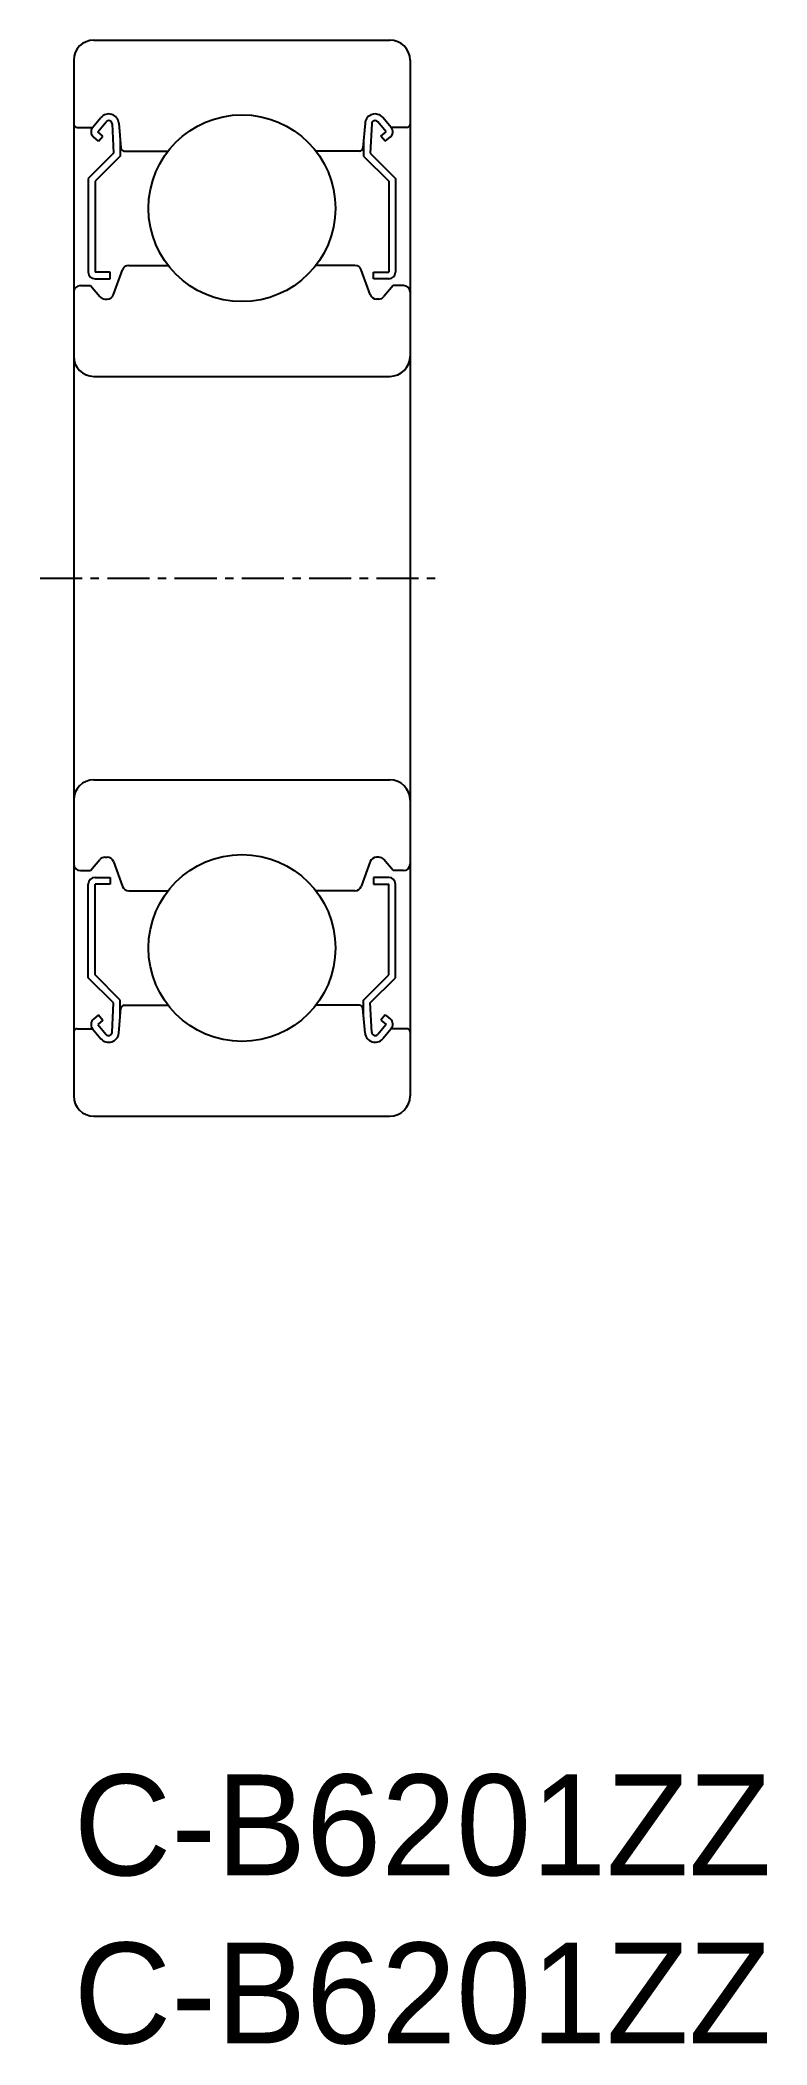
# Model space of a CAD drawing. Extents: x -1 to 20.6, y -8 to 51.6.
import ezdxf

# ---------------------------------------------------------------- set-up
doc = ezdxf.new("R2010")
doc.units = 0
doc.linetypes.add('CENTER', pattern=[2, 1.25, -0.25, 0.25, -0.25])
doc.layers.get('0').update_dxf_attribs({"linetype": 'CONTINUOUS'})
doc.layers.add('CENTER', color=1, linetype='CENTER')

msp = doc.modelspace()

# ---------------------------------------------------------------- linework, layer by layer
at = {"color": 7, "linetype": 'CONTINUOUS'}
for p, q in [((0.6, 51.578), (9.4, 51.578)), ((0, 50.978), (0, 20.178)), ((10, 50.978), (10, 20.178)), ((0.1, 48.978), (0.56, 48.978)), ((0.56, 48.978), (0.81, 49.275)), ((0.713, 48.849), (0.963, 49.147)), ((1.14, 49.088), (1.183, 48.211)), ((1.338, 49.109), (1.403, 48.369)), ((8.662, 49.109), (8.597, 48.369)), ((8.86, 49.088), (8.817, 48.211)), ((9.287, 48.849), (9.037, 49.147)), ((9.44, 48.978), (9.19, 49.275)), ((9.9, 48.978), (9.44, 48.978)), ((0.738, 48.568), (0.585, 48.696)), ((0.866, 48.721), (0.713, 48.849)), ((0.738, 48.568), (0.866, 48.721)), ((1.383, 48.598), (1.383, 48.128)), ((8.617, 48.598), (8.617, 48.128)), ((9.134, 48.721), (9.287, 48.849)), ((9.262, 48.568), (9.134, 48.721)), ((9.262, 48.568), (9.415, 48.696)), ((1.183, 48.211), (0.433, 47.461)), ((1.383, 48.128), (0.633, 47.378)), ((1.503, 48.278), (2.803, 48.278)), ((8.497, 48.278), (7.197, 48.278)), ((8.617, 48.128), (9.367, 47.378)), ((8.817, 48.211), (9.567, 47.461)), ((0.433, 47.461), (0.433, 44.678)), ((0.633, 47.378), (0.633, 44.678)), ((9.367, 47.378), (9.367, 44.678)), ((9.567, 47.461), (9.567, 44.678)), ((1.182, 44.009), (1.45, 44.746)), ((1.638, 44.878), (2.803, 44.878)), ((8.362, 44.878), (7.197, 44.878)), ((8.818, 44.009), (8.55, 44.746)), ((0.2, 44.278), (0.5, 44.278)), ((0.5, 44.278), (0.776, 43.949)), ((1.083, 44.678), (0.633, 44.678)), ((0.633, 44.478), (1.083, 44.478)), ((1.083, 44.478), (1.083, 44.678)), ((8.917, 44.678), (9.367, 44.678)), ((8.917, 44.478), (8.917, 44.678)), ((9.367, 44.478), (8.917, 44.478)), ((9.5, 44.278), (9.224, 43.949)), ((9.8, 44.278), (9.5, 44.278)), ((0.929, 43.878), (0.994, 43.878)), ((9.071, 43.878), (9.006, 43.878)), ((0.6, 41.578), (9.4, 41.578)), ((0.6, 29.578), (9.4, 29.578)), ((0.2, 26.878), (0.5, 26.878)), ((0.5, 26.878), (0.776, 27.206)), ((0.929, 27.278), (0.994, 27.278)), ((1.182, 27.146), (1.45, 26.409)), ((8.818, 27.146), (8.55, 26.409)), ((9.071, 27.278), (9.006, 27.278)), ((9.5, 26.878), (9.224, 27.206)), ((9.8, 26.878), (9.5, 26.878)), ((0.433, 23.695), (0.433, 26.478)), ((0.633, 26.678), (1.083, 26.678)), ((0.633, 23.778), (0.633, 26.478)), ((1.083, 26.478), (0.633, 26.478)), ((1.083, 26.678), (1.083, 26.478)), ((1.638, 26.278), (2.803, 26.278)), ((8.362, 26.278), (7.197, 26.278)), ((9.367, 26.678), (8.917, 26.678)), ((8.917, 26.678), (8.917, 26.478)), ((8.917, 26.478), (9.367, 26.478)), ((9.367, 23.778), (9.367, 26.478)), ((9.567, 23.695), (9.567, 26.478)), ((1.183, 22.945), (0.433, 23.695)), ((1.383, 23.028), (0.633, 23.778)), ((8.617, 23.028), (9.367, 23.778)), ((8.817, 22.945), (9.567, 23.695)), ((1.14, 22.068), (1.183, 22.945)), ((1.338, 22.047), (1.403, 22.786)), ((1.383, 22.558), (1.383, 23.028)), ((1.503, 22.878), (2.803, 22.878)), ((8.497, 22.878), (7.197, 22.878)), ((8.662, 22.047), (8.597, 22.786)), ((8.617, 22.558), (8.617, 23.028)), ((8.86, 22.068), (8.817, 22.945)), ((0.1, 22.178), (0.56, 22.178)), ((0.56, 22.178), (0.81, 21.88)), ((0.738, 22.588), (0.585, 22.46)), ((0.866, 22.435), (0.713, 22.307)), ((0.713, 22.307), (0.963, 22.008)), ((0.738, 22.588), (0.866, 22.435)), ((9.287, 22.307), (9.037, 22.008)), ((9.262, 22.588), (9.134, 22.435)), ((9.134, 22.435), (9.287, 22.307)), ((9.44, 22.178), (9.19, 21.88)), ((9.262, 22.588), (9.415, 22.46)), ((9.9, 22.178), (9.44, 22.178)), ((0.6, 19.578), (9.4, 19.578)), ((3, 19.578), (3, 19.578)), ((5, 19.578), (5, 19.578))]:
    msp.add_line(p, q, dxfattribs=at)
for centre in [(5, 46.578), (5, 46.578), (5, 24.578), (5, 24.578)]:
    msp.add_circle(centre, 2.778, dxfattribs=at)
for centre, radius, start, end in [((0.6, 50.978), 0.6, 90, 180), ((9.4, 50.978), 0.6, 0, 90), ((0.1, 49.078), 0.1, 180, 270), ((0.713, 48.849), 0.2, 140.00119, 230.08703), ((1.039, 49.082), 0.3, 4.99683, 140.00119), ((1.04, 49.083), 0.1, 2.81979, 140.00022), ((8.961, 49.082), 0.3, 39.99881, 175.00317), ((8.96, 49.083), 0.1, 39.99978, 177.18021), ((9.287, 48.849), 0.2, 309.91297, 39.99881), ((9.9, 49.078), 0.1, 270, 0), ((1.503, 48.378), 0.1, 184.99683, 270), ((8.497, 48.378), 0.1, 270, 355.00317), ((1.638, 44.678), 0.2, 90, 159.99165), ((8.362, 44.678), 0.2, 20.00835, 90), ((0.2, 44.078), 0.2, 90, 180), ((0.633, 44.678), 0.2, 180, 270), ((9.367, 44.678), 0.2, 270, 0), ((9.8, 44.078), 0.2, 0, 90), ((0.929, 44.078), 0.2, 219.9952, 270), ((0.994, 44.078), 0.2, 270, 339.99165), ((9.006, 44.078), 0.2, 200.00835, 270), ((9.071, 44.078), 0.2, 270, 320.0048), ((0.6, 42.178), 0.6, 180, 270), ((9.4, 42.178), 0.6, 270, 0), ((0.6, 28.978), 0.6, 90, 180), ((9.4, 28.978), 0.6, 0, 90), ((0.2, 27.078), 0.2, 180, 270), ((0.929, 27.078), 0.2, 90, 140.0048), ((0.994, 27.078), 0.2, 20.00835, 90), ((9.006, 27.078), 0.2, 90, 159.99165), ((9.071, 27.078), 0.2, 39.9952, 90), ((9.8, 27.078), 0.2, 270, 0), ((0.633, 26.478), 0.2, 90, 180), ((1.638, 26.478), 0.2, 200.00835, 270), ((8.362, 26.478), 0.2, 270, 339.99165), ((9.367, 26.478), 0.2, 0, 90), ((1.503, 22.778), 0.1, 90, 175.00317), ((8.497, 22.778), 0.1, 4.99683, 90), ((0.1, 22.078), 0.1, 90, 180), ((0.713, 22.306), 0.2, 129.91297, 219.99881), ((1.04, 22.073), 0.1, 219.99978, 357.18021), ((8.96, 22.073), 0.1, 182.81979, 320.00022), ((9.287, 22.306), 0.2, 320.00119, 50.08703), ((9.9, 22.078), 0.1, 0, 90), ((1.039, 22.073), 0.3, 219.99881, 355.00317), ((8.961, 22.073), 0.3, 184.99683, 320.00119), ((0.6, 20.178), 0.6, 180, 270), ((9.4, 20.178), 0.6, 270, 0)]:
    msp.add_arc(centre, radius, start, end, dxfattribs=at)
at = {"layer": 'CENTER', "color": 1, "linetype": 'CENTER'}
msp.add_line((-1, 35.578), (11, 35.578), dxfattribs=at)

# ---------------------------------------------------------------- texts
at = {"color": 7, "linetype": 'CONTINUOUS'}
for p in [(0, -3), (0, -8)]:
    msp.add_text('C-B6201ZZ', height=3, dxfattribs=at).set_placement(p)

doc.saveas('drawing.dxf')
